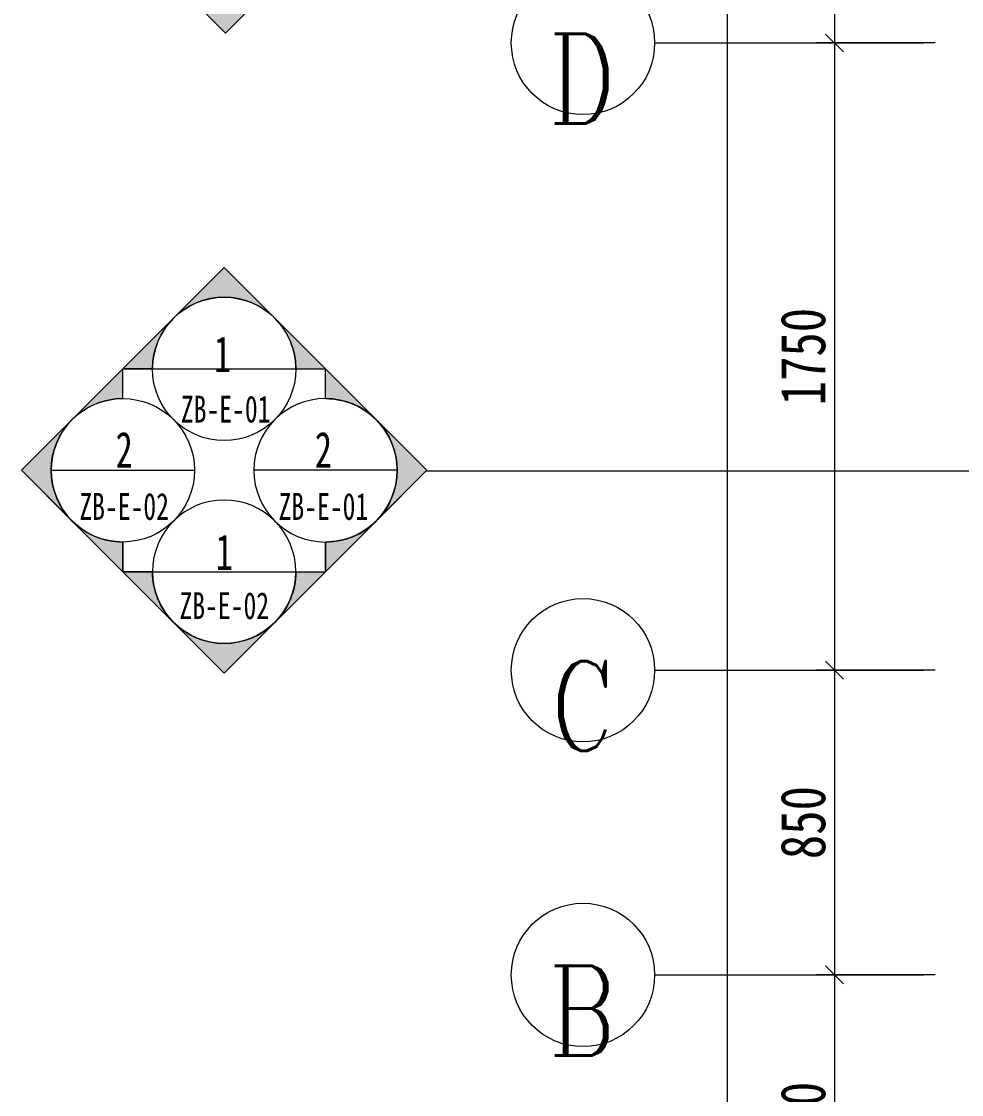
# Model space of a CAD drawing. Header units: millimetres. Extents: x 2743 to 23161, y 1473 to 16816.
# Drawn here: x 2743 to 5367, y 4401 to 7395 of the extents above; entities that cross this region are included whole.
import ezdxf

# ---------------------------------------------------------------- set-up
doc = ezdxf.new("R2010")
doc.units = ezdxf.units.MM
for name, color, linetype, lineweight, true_color in [('A-ANNO-DIMS-1', 7, 'Continuous', 13, 0x008000), ('G-ANNO-SYMB-1', 7, 'Continuous', 5, 0x008000), ('G-ANNO-SYMB-2', 7, 'Continuous', 5, 0xc0c0c0), ('G-ANNO-TEXT-1', 7, 'Continuous', 5, 0x008000), ('S-GRID-1', 7, 'Continuous', 13, 0xc0c0c0), ('S-GRID-IDEN', 7, 'Continuous', 5, 0xc0c0c0), ('S-GRID-IDEN-1', 7, 'Continuous', 5, 0x008000)]:
    doc.layers.add(name, color=color, linetype=linetype, lineweight=lineweight, true_color=true_color)
doc.styles.add('Complex', font='complex_.ttf', dxfattribs={"width": 0.8, "height": 250})
doc.styles.add('华文细黑', font='STXIHEI.TTF', dxfattribs={"width": 0.7, "height": 75})
doc.styles.add('华文细黑_1', font='STXIHEI.TTF', dxfattribs={"width": 0.7, "height": 100})
doc.styles.add('宋体', font='', dxfattribs={"width": 0.8, "height": 125})
doc.styles.get('宋体').set_extended_font_data('SimSun')
doc.dimstyles.new('轴网尺寸标注', dxfattribs={"dimscale": 304.8, "dimtxt": 157.261586, "dimasz": 0.164042, "dimexe": 0.164042, "dimexo": 0.0625, "dimgap": 0.082021, "dimtad": 1, "dimdec": 0, "dimzin": 0, "dimdsep": 46, "dimtxsty": '宋体', "dimblk1": 'OBLIQUE', "dimblk2": 'OBLIQUE', "dimsah": 1, "dimcen": 0.09, "dimdle": 0.164042, "dimazin": 0, "dimtfac": 1, "dimtdec": 4, "dimtix": 1, "dimtmove": 0, "dimatfit": 3, "dimfxl": 0.984252, "dimfxlon": 1, "dimtvp": 1, "dimtolj": 1, "dimtzin": 0, "dimlwd": 13, "dimlwe": 13, "dimarcsym": 2})

# ---------------------------------------------------------------- blocks, each defined once
blk = doc.blocks.new('轴网 - LH-A-单圈轴号-6094658-02平面布置及立面索引')
at = {"layer": 'S-GRID-IDEN'}
blk.add_circle((0, 0), 4, dxfattribs=at)
blk = doc.blocks.new('_Oblique')
at = {"color": 0, "linetype": 'ByBlock', "lineweight": -2}
blk.add_line((-0.5, -0.5), (0.5, 0.5), dxfattribs=at)
blk = doc.blocks.new('*D159')
at = {"layer": 'A-ANNO-DIMS-1', "color": 0, "lineweight": 13, "transparency": 16777216}
for p, q in [((5012.2, 8984.6), (5012.2, 7284.6)), ((5293.1, 8934.6), (4962.2, 8934.6)), ((5293.1, 7334.6), (4962.2, 7334.6))]:
    blk.add_line(p, q, dxfattribs=at)
at = {"layer": 'Defpoints', "color": 0, "transparency": 16777216}
for p in [(5312.2, 8934.6), (5012.2, 7334.6), (5312.2, 7334.6)]:
    blk.add_point(p, dxfattribs=at)
at = {"layer": 'A-ANNO-DIMS-1', "color": 0, "lineweight": 13, "transparency": 16777216, "xscale": 50, "yscale": 50, "zscale": 50}
for p, rotation in [((5012.2, 8934.6), 90), ((5012.2, 7334.6), 270)]:
    blk.add_blockref('_Oblique', p, dxfattribs=dict(at, rotation=rotation))
at = {"layer": 'A-ANNO-DIMS-1', "color": 0, "transparency": 16777216, "insert": (4924.7, 8134.6), "char_height": 125, "attachment_point": 5, "rotation": 90, "style": '宋体'}
blk.add_mtext('\\A1;1600', dxfattribs=at)
blk = doc.blocks.new('*D160')
at = {"layer": 'A-ANNO-DIMS-1', "color": 0, "lineweight": 13, "transparency": 16777216}
for p, q in [((5012.2, 7384.6), (5012.2, 5534.6)), ((5293.1, 7334.6), (4962.2, 7334.6)), ((5293.1, 5584.6), (4962.2, 5584.6))]:
    blk.add_line(p, q, dxfattribs=at)
at = {"layer": 'Defpoints', "color": 0, "transparency": 16777216}
for p in [(5312.2, 7334.6), (5012.2, 5584.6), (5312.2, 5584.6)]:
    blk.add_point(p, dxfattribs=at)
at = {"layer": 'A-ANNO-DIMS-1', "color": 0, "lineweight": 13, "transparency": 16777216, "xscale": 50, "yscale": 50, "zscale": 50}
for p, rotation in [((5012.2, 7334.6), 90), ((5012.2, 5584.6), 270)]:
    blk.add_blockref('_Oblique', p, dxfattribs=dict(at, rotation=rotation))
at = {"layer": 'A-ANNO-DIMS-1', "color": 0, "transparency": 16777216, "insert": (4924.7, 6459.6), "char_height": 125, "attachment_point": 5, "rotation": 90, "style": '宋体'}
blk.add_mtext('\\A1;1750', dxfattribs=at)
blk = doc.blocks.new('*D161')
at = {"layer": 'A-ANNO-DIMS-1', "color": 0, "lineweight": 13, "transparency": 16777216}
for p, q in [((5012.2, 5634.6), (5012.2, 4684.6)), ((5293.1, 5584.6), (4962.2, 5584.6)), ((5293.1, 4734.6), (4962.2, 4734.6))]:
    blk.add_line(p, q, dxfattribs=at)
at = {"layer": 'Defpoints', "color": 0, "transparency": 16777216}
for p in [(5312.2, 5584.6), (5012.2, 4734.6), (5312.2, 4734.6)]:
    blk.add_point(p, dxfattribs=at)
at = {"layer": 'A-ANNO-DIMS-1', "color": 0, "lineweight": 13, "transparency": 16777216, "xscale": 50, "yscale": 50, "zscale": 50}
for p, rotation in [((5012.2, 5584.6), 90), ((5012.2, 4734.6), 270)]:
    blk.add_blockref('_Oblique', p, dxfattribs=dict(at, rotation=rotation))
at = {"layer": 'A-ANNO-DIMS-1', "color": 0, "transparency": 16777216, "insert": (4924.7, 5159.6), "char_height": 125, "attachment_point": 5, "rotation": 90, "style": '宋体'}
blk.add_mtext('\\A1;850', dxfattribs=at)
blk = doc.blocks.new('*D162')
at = {"layer": 'A-ANNO-DIMS-1', "color": 0, "lineweight": 13, "transparency": 16777216}
for p, q in [((5012.2, 4784.6), (5012.2, 3884.6)), ((5293.1, 4734.6), (4962.2, 4734.6)), ((5293.1, 3934.6), (4962.2, 3934.6))]:
    blk.add_line(p, q, dxfattribs=at)
at = {"layer": 'Defpoints', "color": 0, "transparency": 16777216}
for p in [(5312.2, 4734.6), (5012.2, 3934.6), (5312.2, 3934.6)]:
    blk.add_point(p, dxfattribs=at)
at = {"layer": 'A-ANNO-DIMS-1', "color": 0, "lineweight": 13, "transparency": 16777216, "xscale": 50, "yscale": 50, "zscale": 50}
for p, rotation in [((5012.2, 4734.6), 90), ((5012.2, 3934.6), 270)]:
    blk.add_blockref('_Oblique', p, dxfattribs=dict(at, rotation=rotation))
at = {"layer": 'A-ANNO-DIMS-1', "color": 0, "transparency": 16777216, "insert": (4924.7, 4334.6), "char_height": 125, "attachment_point": 5, "rotation": 90, "style": '宋体'}
blk.add_mtext('\\A1;800', dxfattribs=at)
blk = doc.blocks.new('*D163')
at = {"layer": 'A-ANNO-DIMS-1', "color": 0, "lineweight": 13, "transparency": 16777216}
for p, q in [((4712.2, 13784.6), (4712.2, 3884.6)), ((4993.1, 13734.6), (4662.2, 13734.6)), ((4993.1, 3934.6), (4662.2, 3934.6))]:
    blk.add_line(p, q, dxfattribs=at)
at = {"layer": 'Defpoints', "color": 0, "transparency": 16777216}
for p in [(5012.2, 13734.6), (4712.2, 3934.6), (5012.2, 3934.6)]:
    blk.add_point(p, dxfattribs=at)
at = {"layer": 'A-ANNO-DIMS-1', "color": 0, "lineweight": 13, "transparency": 16777216, "xscale": 50, "yscale": 50, "zscale": 50}
for p, rotation in [((4712.2, 13734.6), 90), ((4712.2, 3934.6), 270)]:
    blk.add_blockref('_Oblique', p, dxfattribs=dict(at, rotation=rotation))
at = {"layer": 'A-ANNO-DIMS-1', "color": 0, "transparency": 16777216, "insert": (4624.7, 8834.6), "char_height": 125, "attachment_point": 5, "rotation": 90, "style": '宋体'}
blk.add_mtext('\\A1;9800', dxfattribs=at)
blk = doc.blocks.new('立面 - 立面标记符号8mm 上-319156-02平面布置及立面索引')
at = {"layer": 'G-ANNO-SYMB-2'}
h = blk.add_hatch(color=256, dxfattribs=at)
edge = h.paths.add_edge_path(flags=0)
edge.add_line((-2.828, 8.485), (0, 11.314))
edge.add_line((0, 11.314), (2.828, 8.485))
edge.add_arc((0, 5.657), 4, 45, 135)
h = blk.add_hatch(color=256, dxfattribs=at)
edge = h.paths.add_edge_path(flags=0)
edge.add_line((5.657, 5.657), (4, 5.657))
edge.add_arc((0, 5.657), 4, 0, 45)
edge.add_line((2.828, 8.485), (5.657, 5.657))
edge = h.paths.add_edge_path(flags=0)
edge.add_line((-5.657, 5.657), (-2.828, 8.485))
edge.add_arc((0, 5.657), 4, 135, 180)
edge.add_line((-4, 5.657), (-5.657, 5.657))
at = {"layer": 'G-ANNO-SYMB-1'}
for p, q in [((0, 11.314), (-5.657, 5.657)), ((0, 11.314), (-2.828, 8.485)), ((0, 11.314), (5.657, 5.657)), ((2.828, 8.485), (0, 11.314)), ((-2.828, 8.485), (-5.657, 5.657)), ((5.657, 5.657), (2.828, 8.485)), ((-4, 5.657), (-5.657, 5.657)), ((-5.657, 5.657), (-4, 5.657)), ((-4, 5.657), (4, 5.657)), ((4, 5.657), (5.657, 5.657)), ((4, 5.657), (5.657, 5.657))]:
    blk.add_line(p, q, dxfattribs=at)
blk.add_circle((0, 5.657), 4, dxfattribs=at)
for start, end in [(45, 135), (135, 180), (0, 45)]:
    blk.add_arc((0, 5.657), 4, start, end, dxfattribs=at)
blk = doc.blocks.new('立面 - 立面标记符号 右 -319154-02平面布置及立面索引')
at = {"layer": 'G-ANNO-SYMB-2'}
h = blk.add_hatch(color=256, dxfattribs=at)
edge = h.paths.add_edge_path(flags=0)
edge.add_line((-2.828, 8.485), (0, 11.314))
edge.add_line((0, 11.314), (2.828, 8.485))
edge.add_arc((0, 5.657), 4, 45, 135)
h = blk.add_hatch(color=256, dxfattribs=at)
edge = h.paths.add_edge_path(flags=0)
edge.add_line((5.657, 5.657), (4, 5.657))
edge.add_arc((0, 5.657), 4, 0, 45)
edge.add_line((2.828, 8.485), (5.657, 5.657))
edge = h.paths.add_edge_path(flags=0)
edge.add_line((-5.657, 5.657), (-2.828, 8.485))
edge.add_arc((0, 5.657), 4, 135, 180)
edge.add_line((-4, 5.657), (-5.657, 5.657))
at = {"layer": 'G-ANNO-SYMB-1'}
for p, q in [((0, 11.314), (-5.657, 5.657)), ((0, 11.314), (-2.828, 8.485)), ((0, 11.314), (5.657, 5.657)), ((2.828, 8.485), (0, 11.314)), ((0, 9.657), (0, 1.657)), ((-2.828, 8.485), (-5.657, 5.657)), ((5.657, 5.657), (2.828, 8.485)), ((-4, 5.657), (-5.657, 5.657)), ((-5.657, 5.657), (-4, 5.657)), ((4, 5.657), (5.657, 5.657)), ((4, 5.657), (5.657, 5.657))]:
    blk.add_line(p, q, dxfattribs=at)
blk.add_circle((0, 5.657), 4, dxfattribs=at)
for start, end in [(45, 135), (135, 180), (0, 45)]:
    blk.add_arc((0, 5.657), 4, start, end, dxfattribs=at)
blk = doc.blocks.new('立面 - 立面标记符号-319155-02平面布置及立面索引')
at = {"layer": 'G-ANNO-SYMB-2'}
h = blk.add_hatch(color=256, dxfattribs=at)
edge = h.paths.add_edge_path(flags=0)
edge.add_line((-2.828, 8.485), (0, 11.314))
edge.add_line((0, 11.314), (2.828, 8.485))
edge.add_arc((0, 5.657), 4, 45, 135)
h = blk.add_hatch(color=256, dxfattribs=at)
edge = h.paths.add_edge_path(flags=0)
edge.add_line((5.657, 5.657), (4, 5.657))
edge.add_arc((0, 5.657), 4, 0, 45)
edge.add_line((2.828, 8.485), (5.657, 5.657))
edge = h.paths.add_edge_path(flags=0)
edge.add_line((-5.657, 5.657), (-2.828, 8.485))
edge.add_arc((0, 5.657), 4, 135, 180)
edge.add_line((-4, 5.657), (-5.657, 5.657))
at = {"layer": 'G-ANNO-SYMB-1'}
for p, q in [((0, 11.314), (-5.657, 5.657)), ((0, 11.314), (-2.828, 8.485)), ((0, 11.314), (5.657, 5.657)), ((2.828, 8.485), (0, 11.314)), ((-2.828, 8.485), (-5.657, 5.657)), ((5.657, 5.657), (2.828, 8.485)), ((-4, 5.657), (-5.657, 5.657)), ((-5.657, 5.657), (-4, 5.657)), ((-4, 5.657), (4, 5.657)), ((4, 5.657), (5.657, 5.657)), ((4, 5.657), (5.657, 5.657))]:
    blk.add_line(p, q, dxfattribs=at)
blk.add_circle((0, 5.657), 4, dxfattribs=at)
for start, end in [(45, 135), (135, 180), (0, 45)]:
    blk.add_arc((0, 5.657), 4, start, end, dxfattribs=at)

msp = doc.modelspace()

# ---------------------------------------------------------------- linework, layer by layer
at = {"layer": 'G-ANNO-TEXT-1'}
for p, q in [((3873.7, 6140.4), (3871.3, 6140.4)), ((11608.6, 6140.4), (3873.7, 6140.4))]:
    msp.add_line(p, q, dxfattribs=at)
at = {"layer": 'S-GRID-1'}
for p, q in [((4510.2, 7334.6), (5260.2, 7334.6)), ((4510.2, 5584.6), (5260.2, 5584.6)), ((4510.2, 4734.6), (5260.2, 4734.6))]:
    msp.add_line(p, q, dxfattribs=at)

# ---------------------------------------------------------------- block references
at = {"layer": 'G-ANNO-SYMB-1', "extrusion": (0, 0, -1), "xscale": 49.99999999999998, "yscale": 49.99999999999998, "zscale": 49.99999999999998}
for name, p, rotation in [('立面 - 立面标记符号-319155-02平面布置及立面索引', (-3312.5, 7927.8), 180), ('立面 - 立面标记符号 右 -319154-02平面布置及立面索引', (-3308.9, 6142.4), 90.00000000000031), ('立面 - 立面标记符号-319155-02平面布置及立面索引', (-3308.9, 6142.4), 180)]:
    msp.add_blockref(name, p, dxfattribs=dict(at, rotation=rotation))
at = {"layer": 'G-ANNO-SYMB-1', "xscale": 49.99999999999998, "yscale": 49.99999999999998, "zscale": 49.99999999999998}
msp.add_blockref('立面 - 立面标记符号8mm 上-319156-02平面布置及立面索引', (3308.9, 6142.4), dxfattribs=at)
at = {"layer": 'G-ANNO-SYMB-1', "xscale": 49.99999999999998, "yscale": 49.99999999999998, "zscale": 49.99999999999998, "rotation": 89.99999999999955}
msp.add_blockref('立面 - 立面标记符号 右 -319154-02平面布置及立面索引', (3308.9, 6142.4), dxfattribs=at)
at = {"layer": 'S-GRID-IDEN', "xscale": 49.99999999999998, "yscale": 49.99999999999998, "zscale": 49.99999999999998, "rotation": 269.9999999999994}
for p in [(4310.2, 7334.6), (4310.2, 5584.6), (4310.2, 4734.6)]:
    msp.add_blockref('轴网 - LH-A-单圈轴号-6094658-02平面布置及立面索引', p, dxfattribs=at)

# ---------------------------------------------------------------- texts
at = {"layer": 'G-ANNO-SYMB-2', "attachment_point": 5, "line_spacing_factor": 0.901651}
for s, insert, char_height, width, style in [('\\pxqc,t4.375,8.75,13.125,17.5,21.875,26.25,30.625,35,39.375,43.75,48.125,52.5,56.875,61.25,65.625,70,74.375,78.75,83.125,87.5,91.875,96.25,100.625,105,109.375,113.75,118.125,122.5,126.875,131.25,135.625,140;{1}', (3304.2, 6466.7), 100, 57.75, '华文细黑_1'), ('\\pxqc,t5.83333,11.66667,17.5,23.33333,29.16667,35,40.83333,46.66667,52.5,58.33333,64.16667,70,75.83333,81.66667,87.5,93.33333,99.16667,105,110.83333,116.66667,122.5,128.33333,134.16667,140,145.83333,151.66667,157.5,163.33333,169.16667,175,180.83333,186.66667;{ZB-E-01}', (3313.1, 6312.5), 75, 252.35, '华文细黑'), ('\\pxqc,t4.375,8.75,13.125,17.5,21.875,26.25,30.625,35,39.375,43.75,48.125,52.5,56.875,61.25,65.625,70,74.375,78.75,83.125,87.5,91.875,96.25,100.625,105,109.375,113.75,118.125,122.5,126.875,131.25,135.625,140;{2}', (3029.8, 6199.8), 100, 57.75, '华文细黑_1'), ('\\pxqc,t4.375,8.75,13.125,17.5,21.875,26.25,30.625,35,39.375,43.75,48.125,52.5,56.875,61.25,65.625,70,74.375,78.75,83.125,87.5,91.875,96.25,100.625,105,109.375,113.75,118.125,122.5,126.875,131.25,135.625,140;{2}', (3585.8, 6199.8), 100, 57.75, '华文细黑_1'), ('\\pxqc,t5.83333,11.66667,17.5,23.33333,29.16667,35,40.83333,46.66667,52.5,58.33333,64.16667,70,75.83333,81.66667,87.5,93.33333,99.16667,105,110.83333,116.66667,122.5,128.33333,134.16667,140,145.83333,151.66667,157.5,163.33333,169.16667,175,180.83333,186.66667;{ZB-E-02}', (3029.8, 6041.1), 75, 252.35, '华文细黑'), ('\\pxqc,t5.83333,11.66667,17.5,23.33333,29.16667,35,40.83333,46.66667,52.5,58.33333,64.16667,70,75.83333,81.66667,87.5,93.33333,99.16667,105,110.83333,116.66667,122.5,128.33333,134.16667,140,145.83333,151.66667,157.5,163.33333,169.16667,175,180.83333,186.66667;{ZB-E-01}', (3585.8, 6041.1), 75, 252.35, '华文细黑'), ('\\pxqc,t4.375,8.75,13.125,17.5,21.875,26.25,30.625,35,39.375,43.75,48.125,52.5,56.875,61.25,65.625,70,74.375,78.75,83.125,87.5,91.875,96.25,100.625,105,109.375,113.75,118.125,122.5,126.875,131.25,135.625,140;{1}', (3309.2, 5914), 100, 57.75, '华文细黑_1'), ('\\pxqc,t5.83333,11.66667,17.5,23.33333,29.16667,35,40.83333,46.66667,52.5,58.33333,64.16667,70,75.83333,81.66667,87.5,93.33333,99.16667,105,110.83333,116.66667,122.5,128.33333,134.16667,140,145.83333,151.66667,157.5,163.33333,169.16667,175,180.83333,186.66667;{ZB-E-02}', (3309.2, 5764.2), 75, 252.35, '华文细黑')]:
    msp.add_mtext(s, dxfattribs=dict(at, insert=insert, char_height=char_height, width=width, style=style))
at = {"layer": 'S-GRID-IDEN-1', "char_height": 250, "attachment_point": 5, "line_spacing_factor": 1.133249, "style": 'Complex'}
for s, insert, width in [('\\pxqc,t1.92,3.84,5.76,7.68,9.6,11.52,13.44,15.36,17.28,19.2,21.12,23.04,24.96,26.88,28.8,30.72,32.64,34.56,36.48,38.4,40.32,42.24,44.16,46.08,48,49.92,51.84,53.76,55.68,57.6,59.52,61.44;{D}', (4308.9, 7235), 211.6), ('\\pxqc,t1.92,3.84,5.76,7.68,9.6,11.52,13.44,15.36,17.28,19.2,21.12,23.04,24.96,26.88,28.8,30.72,32.64,34.56,36.48,38.4,40.32,42.24,44.16,46.08,48,49.92,51.84,53.76,55.68,57.6,59.52,61.44;{C}', (4308.9, 5485), 203.6), ('\\pxqc,t1.92,3.84,5.76,7.68,9.6,11.52,13.44,15.36,17.28,19.2,21.12,23.04,24.96,26.88,28.8,30.72,32.64,34.56,36.48,38.4,40.32,42.24,44.16,46.08,48,49.92,51.84,53.76,55.68,57.6,59.52,61.44;{B}', (4308.9, 4635), 211.6)]:
    msp.add_mtext(s, dxfattribs=dict(at, insert=insert, width=width))

# ---------------------------------------------------------------- dimensions: what is measured, and where the dimension line sits
at = {"layer": 'A-ANNO-DIMS-1'}
for base, p1, p2, override, picture, middle in [((4712.2, 3934.6), (5012.2, 13734.6), (5012.2, 3934.6), {"dimpost": '<>', "dimfxl": 9800}, '*D163', (4624.7, 8834.6)), ((5012.2, 7334.6), (5312.2, 8934.6), (5312.2, 7334.6), {"dimpost": '<>', "dimfxl": 1600}, '*D159', (4924.7, 8134.6)), ((5012.2, 5584.6), (5312.2, 7334.6), (5312.2, 5584.6), {"dimpost": '<>', "dimfxl": 1750}, '*D160', (4924.7, 6459.6)), ((5012.2, 4734.6), (5312.2, 5584.6), (5312.2, 4734.6), {"dimpost": '<>', "dimfxl": 850}, '*D161', (4924.7, 5159.6)), ((5012.2, 3934.6), (5312.2, 4734.6), (5312.2, 3934.6), {"dimpost": '<>', "dimfxl": 800}, '*D162', (4924.7, 4334.6))]:
    dim = msp.add_linear_dim(base=base, p1=p1, p2=p2, angle=90, dimstyle='轴网尺寸标注', override=override, dxfattribs=at)
    dim.commit()
    dim.dimension.update_dxf_attribs({"geometry": picture, "text_midpoint": middle})

doc.saveas('drawing.dxf')
